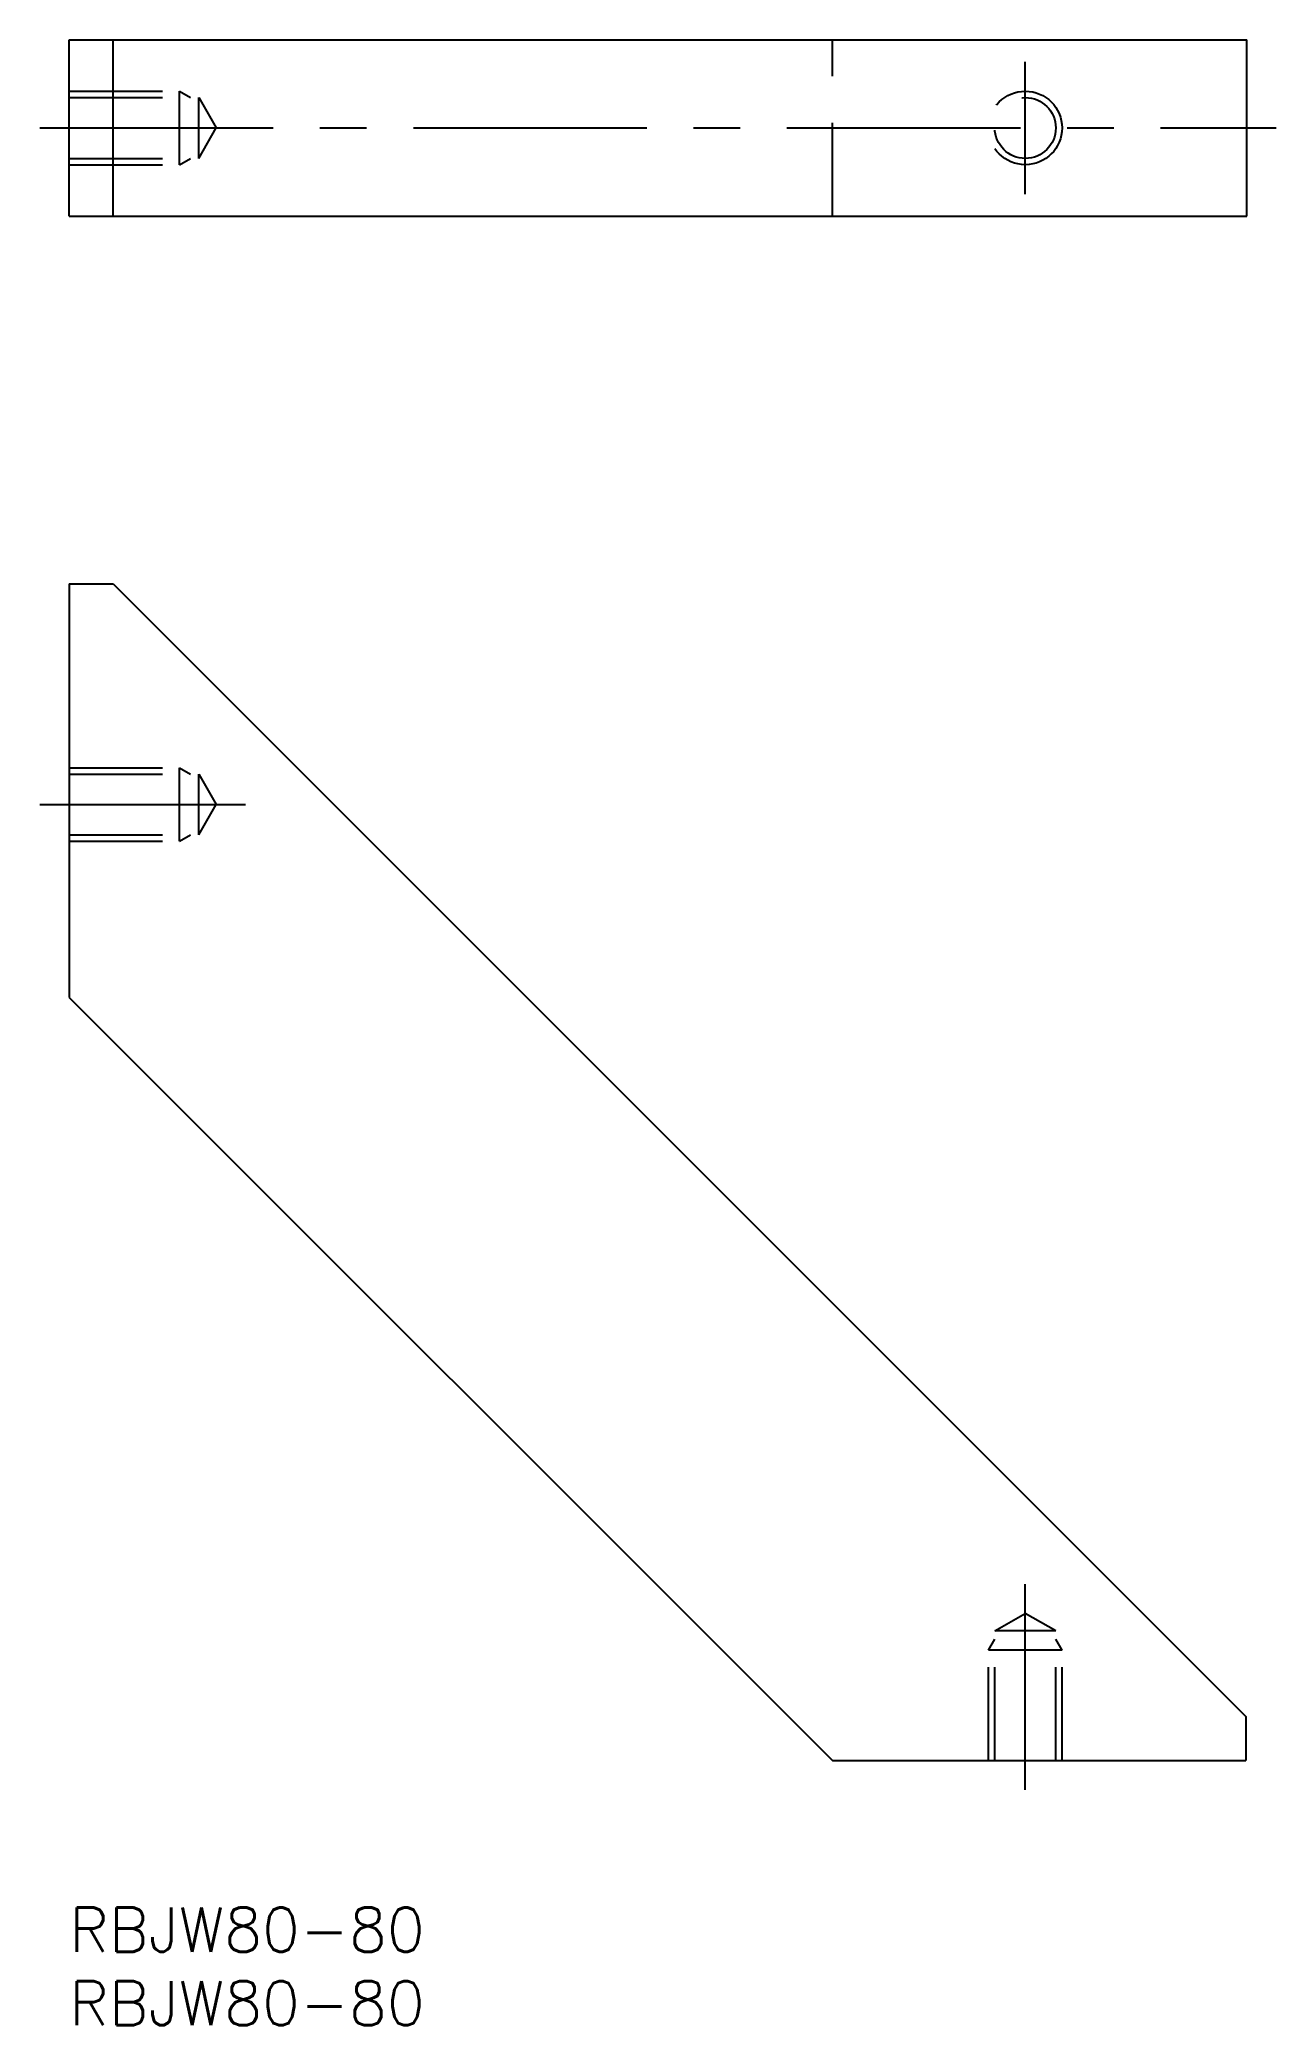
# Model space of a CAD drawing. Extents: x -2 to 82, y -8 to 127.
import ezdxf

# ---------------------------------------------------------------- set-up
doc = ezdxf.new("R2010")
doc.units = 0
doc.header["$LTSCALE"] = 0.5
doc.linetypes.add('CENTER', pattern=[50.8, 31.75, -6.35, 6.35, -6.35])
doc.linetypes.add('DASHED', pattern=[19.05, 12.7, -6.35])
for name, color, linetype in [('MSM_CENTER', 1, 'CENTER'), ('MSM_CONTINUOUS', 7, 'CONTINUOUS'), ('MSM_DASHED', 4, 'DASHED'), ('MSM_PART_NUMBER', 7, 'CONTINUOUS')]:
    doc.layers.add(name, color=color, linetype=linetype)
doc.styles.get("Standard").update_dxf_attribs({"font": 'txt.shx', "height": 1, "bigfont": 'bigfont.shx'})

# ---------------------------------------------------------------- blocks, each defined once
blk = doc.blocks.new('*U2')
at = {"layer": 'MSM_PART_NUMBER'}
blk.add_text('RBJW80-80', height=3, dxfattribs=at).set_placement((0, -3))
blk = doc.blocks.new('*U3')
at = {"layer": 'MSM_PART_NUMBER'}
blk.add_text('RBJW80-80', height=3, dxfattribs=at).set_placement((0, -8))

msp = doc.modelspace()

# ---------------------------------------------------------------- linework, layer by layer
at = {"layer": 'MSM_CENTER'}
for p, q in [((65, 116.5), (65, 125.5)), ((-2, 121), (82.06, 121)), ((-2, 75), (12, 75)), ((65, 8), (65, 22))]:
    msp.add_line(p, q, dxfattribs=at)
at = {"layer": 'MSM_CONTINUOUS'}
for p, q in [((0, 127), (80.06, 127)), ((0, 115), (0, 127)), ((3, 115), (3, 127)), ((80.06, 115), (80.06, 127)), ((0, 115), (80.06, 115)), ((0, 90), (0, 61.89)), ((0, 90), (3, 90)), ((3, 90), (80, 13)), ((0, 61.89), (51.89, 10)), ((80, 13), (80, 10)), ((51.89, 10), (80, 10))]:
    msp.add_line(p, q, dxfattribs=at)
at = {"layer": 'MSM_DASHED'}
for p, q in [((51.89, 115), (51.89, 127)), ((0, 123.5), (7.5, 123.5)), ((0, 123.07), (8.81, 123.07)), ((7.5, 118.5), (7.5, 123.5)), ((7.5, 123.5), (8.25, 123.07)), ((8.81, 118.93), (8.81, 123.07)), ((8.81, 123.07), (10, 121)), ((8.81, 118.93), (10, 121)), ((0, 118.93), (8.81, 118.93)), ((7.5, 118.5), (8.25, 118.93)), ((0, 118.5), (7.5, 118.5)), ((0, 77.5), (7.5, 77.5)), ((0, 77.07), (8.81, 77.07)), ((7.5, 72.5), (7.5, 77.5)), ((7.5, 77.5), (8.25, 77.07)), ((8.81, 72.93), (8.81, 77.07)), ((8.81, 77.07), (10, 75)), ((8.81, 72.93), (10, 75)), ((0, 72.93), (8.81, 72.93)), ((7.5, 72.5), (8.25, 72.93)), ((0, 72.5), (7.5, 72.5)), ((62.93, 18.81), (65, 20)), ((67.07, 18.81), (65, 20)), ((62.5, 17.5), (62.93, 18.25)), ((67.07, 18.81), (62.93, 18.81)), ((62.93, 10), (62.93, 18.81)), ((67.07, 10), (67.07, 18.81)), ((67.5, 17.5), (67.07, 18.25)), ((67.5, 17.5), (62.5, 17.5)), ((62.5, 10), (62.5, 17.5)), ((67.5, 10), (67.5, 17.5))]:
    msp.add_line(p, q, dxfattribs=at)
for radius in [2.5, 2.07]:
    msp.add_circle((65, 121), radius, dxfattribs=at)

# ---------------------------------------------------------------- block references
at = {"layer": 'MSM_CONTINUOUS'}
for name in ['*U2', '*U3']:
    msp.add_blockref(name, (0, 0), dxfattribs=at)

doc.saveas('drawing.dxf')
